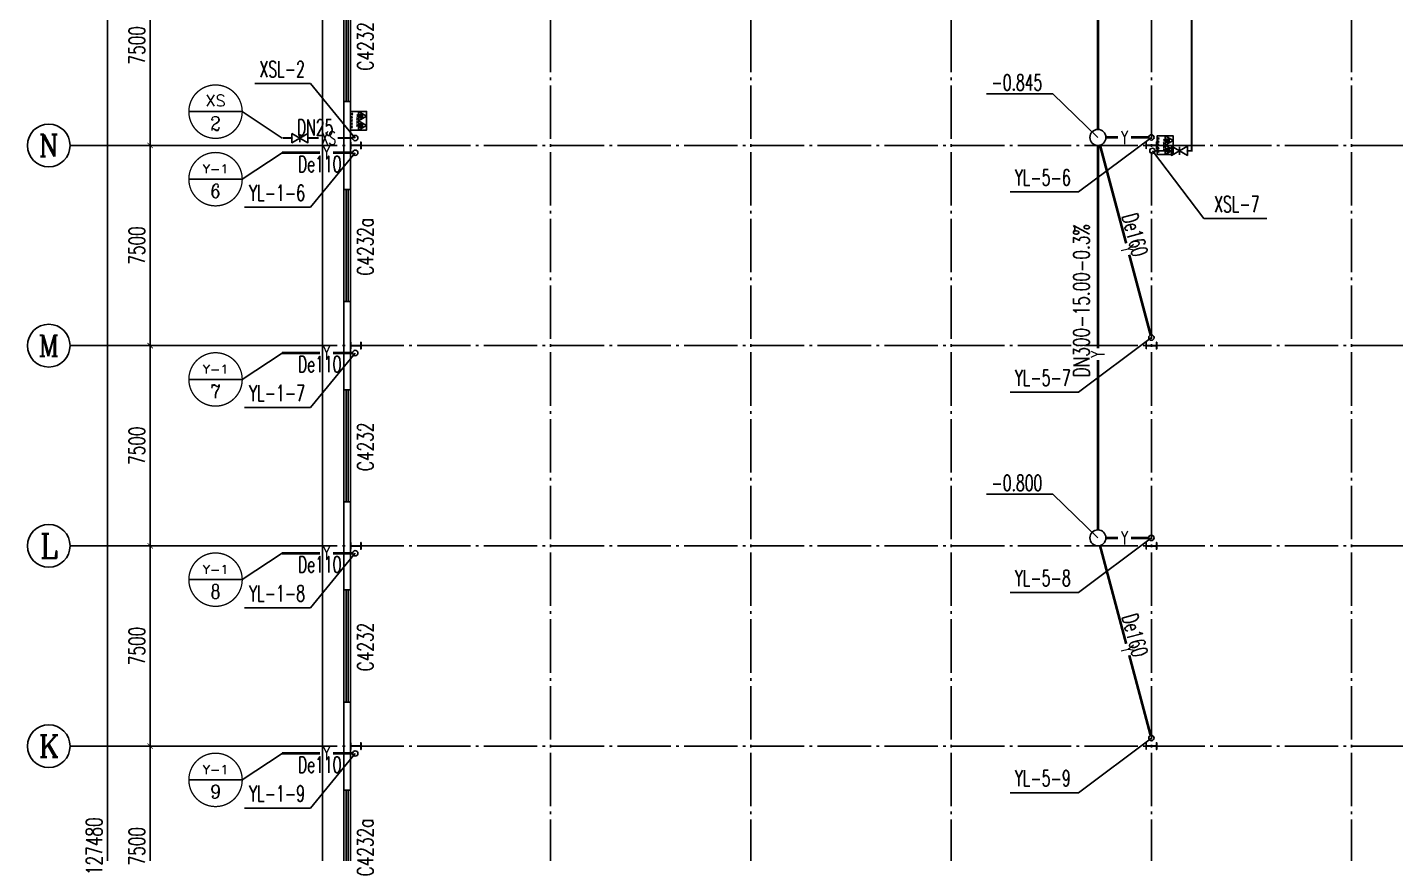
# Model space of a CAD drawing. Header units: millimetres. Extents: x 418304 to 847498, y 48187 to 111456.
# Drawn here: x 421484.4 to 421535.7, y 54710.5 to 54741.4 of the extents above; entities that cross this region are included whole.
import ezdxf
from ezdxf.enums import TextEntityAlignment as Align

# ---------------------------------------------------------------- set-up
doc = ezdxf.new("R2010")
doc.units = ezdxf.units.MM
doc.header["$LTSCALE"] = 1000
doc.linetypes.add('DOTE', pattern=[2.42, 2, -0.2, 0.02, -0.2])
for name, color, linetype in [('AXIS', 3, 'Continuous'), ('AXIS_TEXT', 7, 'Continuous'), ('COLUMN', 2, 'Continuous'), ('DIM_消防', 3, 'Continuous'), ('DIM_雨水', 3, 'Continuous'), ('DOTE', 8, 'DOTE'), ('EQUIP_消防', 7, 'Continuous'), ('PIPE-消防', 1, 'Continuous'), ('PIPE-雨水', 4, 'Continuous'), ('TEXT_消防', 7, 'Continuous'), ('TEXT_雨水', 7, 'Continuous'), ('TWT_LEAD', 3, 'Continuous'), ('TWT_TEXT', 7, 'Continuous'), ('VALVE_消防', 7, 'Continuous'), ('VPIPE-消防', 1, 'Continuous'), ('VPIPE-雨水', 4, 'Continuous'), ('WALL-PARAPET', 6, 'Continuous'), ('WELL_雨水', 4, 'Continuous'), ('WINDOW', 4, 'Continuous'), ('WINDOW_TEXT', 7, 'Continuous')]:
    doc.layers.add(name, color=color, linetype=linetype)
doc.styles.add('_TCH_AXIS', font='COMPLEX', dxfattribs={"bigfont": 'GBCBIG'})
doc.styles.add('_TCH_DIM', font='SIMPLEX', dxfattribs={"bigfont": 'GBCBIG'})
doc.styles.add('_TCH_DIM_T3', font='SIMPLEX', dxfattribs={"width": 0.705882, "bigfont": 'GBCBIG'})
doc.styles.add('_TCH_WINDOW', font='SIMPLEX', dxfattribs={"height": 3.5, "bigfont": 'GBCBIG'})
doc.styles.add('_TWT_CIRCLE', font='COMPLEX', dxfattribs={"width": 1.1, "height": 3, "bigfont": 'HZTXT'})
doc.styles.add('_TWT_PIPEDN', font='SIMPLEX', dxfattribs={"width": 0.8, "height": 3, "bigfont": 'HZTXT'})
doc.styles.add('_TWT_PIPETEXT', font='SIMPLEX', dxfattribs={"width": 0.8, "height": 3.5, "bigfont": 'HZTXT'})
doc.styles.add('_TWT_SERIAL', font='COMPLEX', dxfattribs={"width": 0.8, "height": 3, "bigfont": 'HZTXT'})
doc.styles.add('COMPLEX', font='COMPLEX')
doc.dimstyles.new('_TCH_ARCH&&200', dxfattribs={"dimtxt": 595, "dimasz": 200, "dimexe": 500, "dimexo": 600, "dimgap": 200, "dimtad": 1, "dimdec": 0, "dimzin": 0, "dimdsep": 46, "dimtxsty": '_TCH_DIM_T3', "dimblk": 'ARCHTICK', "dimcen": 0.09, "dimclrt": 7, "dimazin": 2, "dimtfac": 1, "dimtdec": 0, "dimtix": 1, "dimtmove": 2, "dimatfit": 3, "dimfxl": 0, "dimtolj": 1, "dimtzin": 0, "dimarcsym": 0})

# ---------------------------------------------------------------- blocks, each defined once
blk = doc.blocks.new('A$C797E1D2B')
at = {"layer": 'COLUMN'}
h = blk.add_hatch(color=256, dxfattribs=at)
h.paths.add_polyline_path([(125, 400), (250, 400), (250, 388), (130, 388), (130, 200), (125, 200)])
h.paths.add_polyline_path([(0, 400), (125, 400), (125, 200), (120, 200), (120, 388), (0, 388)])
h.paths.add_polyline_path([(0, 12), (120, 12), (120, 200), (125, 200), (125, 0), (0, 0)])
h.paths.add_polyline_path([(125, 200), (130, 200), (130, 12), (250, 12), (250, 0), (125, 0)])
blk.add_lwpolyline([(250, 0), (250, 12), (130, 12), (130, 388), (250, 388), (250, 400), (0, 400), (0, 388), (120, 388), (120, 12), (0, 12), (0, 0)], close=True, dxfattribs=at)
blk = doc.blocks.new('消防软管卷盘')
blk.add_lwpolyline([(4963954, 151899), (4963954, 150312), (4964641, 150312), (4964641, 151899)], close=True)
for points, const_width in [([(4964134, 151704), (4964482, 151704)], 1), ([(4964134, 151566), (4964482, 151566)], 1), ([(4964134, 151428), (4964482, 151428)], 1), ([(4964134, 151290), (4964482, 151290)], 1), ([(4964134, 151152), (4964482, 151152)], 1), ([(4964134, 151014), (4964482, 151014)], 0.1), ([(4964134, 150876), (4964482, 150876)], 1), ([(4964134, 150738), (4964482, 150738)], 1), ([(4964150, 150600), (4964499, 150600)], 1), ([(4964150, 150462), (4964499, 150462)], 1)]:
    blk.add_lwpolyline(points, dxfattribs=dict(const_width=const_width))
for centre, start, end in [((4964134, 151636), 90, 270), ((4964134, 151360), 90, 270), ((4964134, 151084), 90, 270), ((4964482, 151498), 270, 90), ((4964482, 151222), 270, 90), ((4964134, 150808), 90, 270), ((4964150, 150532), 90, 270), ((4964482, 150946), 270, 90), ((4964499, 150670), 270, 90)]:
    blk.add_arc(centre, 69, start, end)
blk = doc.blocks.new('$TwtSys$00000546')
h = blk.add_hatch()
h.set_pattern_fill('ANSI31', color=256, scale=200, style=0)
h.set_pattern_definition([(45, (-38543.802, -6670.83), (-17.67767, 17.67767), [])])
h.paths.add_polyline_path([(-65, 174), (65, 174), (65, 44), (-65, 44)])
for points in [[(0, 344), (-198, 0), (198, 0)], [(-65, 174), (65, 174), (65, 44), (-65, 44)]]:
    blk.add_lwpolyline(points, close=True)
blk = doc.blocks.new('92623')
blk.add_lwpolyline([(8910066, 83014), (8909273, 83014), (8909273, 82670), (8910066, 82670)], close=True)
at = {"xscale": -0.5, "yscale": 0.5, "zscale": 0.5, "rotation": 89.99999999998747}
blk.add_blockref('消防软管卷盘', (8985223, 2565334), dxfattribs=at)
at = {"layer": 'EQUIP_消防', "color": 8, "rotation": 180}
for p in [(8909471, 83014), (8909868, 83014)]:
    blk.add_blockref('$TwtSys$00000546', p, dxfattribs=at)
blk = doc.blocks.new('_AXISO')
blk.add_circle((0, 0), 0.5)
at = {"layer": 'AXIS_TEXT', "style": 'COMPLEX', "width": 1.041667}
blk.add_attdef('A', text='', height=0.56, dxfattribs=at).set_placement((-0.25, -0.28), (0.25, -0.28), align=Align.FIT)
blk = doc.blocks.new('_ArchTick')
at = {"color": 0, "linetype": 'ByBlock', "const_width": 0.15}
blk.add_lwpolyline([(-0.5, -0.5), (0.5, 0.5)], dxfattribs=at)
blk = doc.blocks.new('*D277')
at = {"layer": 'AXIS', "color": 0, "lineweight": -2}
for p, q in [((456878, 190694), (450378, 190694)), ((450878, 63214), (450878, 190694)), ((456878, 63214), (450378, 63214))]:
    blk.add_line(p, q, dxfattribs=at)
at = {"layer": 'Defpoints', "color": 0}
for p in [(450878, 190694), (457478, 190694), (457478, 63214)]:
    blk.add_point(p, dxfattribs=at)
at = {"layer": 'AXIS', "color": 0, "lineweight": -2, "xscale": 200, "yscale": 200, "zscale": 200}
for p, rotation in [((450878, 190694), 90), ((450878, 63214), 270)]:
    blk.add_blockref('_ArchTick', p, dxfattribs=dict(at, rotation=rotation))
at = {"layer": 'AXIS', "color": 7, "insert": (450381, 126954), "char_height": 595, "attachment_point": 5, "rotation": 90, "style": '_TCH_DIM_T3'}
blk.add_mtext('\\A1;127480', dxfattribs=at)
blk = doc.blocks.new('*D288')
at = {"layer": 'AXIS', "color": 0, "lineweight": -2}
for p, q in [((456878, 130704), (451978, 130704)), ((452478, 123204), (452478, 130704)), ((456878, 123204), (451978, 123204))]:
    blk.add_line(p, q, dxfattribs=at)
at = {"layer": 'Defpoints', "color": 0}
for p in [(452478, 130704), (457478, 130704), (457478, 123204)]:
    blk.add_point(p, dxfattribs=at)
at = {"layer": 'AXIS', "color": 0, "lineweight": -2, "xscale": 200, "yscale": 200, "zscale": 200}
for p, rotation in [((452478, 130704), 90), ((452478, 123204), 270)]:
    blk.add_blockref('_ArchTick', p, dxfattribs=dict(at, rotation=rotation))
at = {"layer": 'AXIS', "color": 7, "insert": (451981, 126954), "char_height": 595, "attachment_point": 5, "rotation": 90, "style": '_TCH_DIM_T3'}
blk.add_mtext('\\A1;7500', dxfattribs=at)
blk = doc.blocks.new('*D289')
at = {"layer": 'AXIS', "color": 0, "lineweight": -2}
for p, q in [((456878, 138204), (451978, 138204)), ((452478, 130704), (452478, 138204)), ((456878, 130704), (451978, 130704))]:
    blk.add_line(p, q, dxfattribs=at)
at = {"layer": 'Defpoints', "color": 0}
for p in [(452478, 138204), (457478, 138204), (457478, 130704)]:
    blk.add_point(p, dxfattribs=at)
at = {"layer": 'AXIS', "color": 0, "lineweight": -2, "xscale": 200, "yscale": 200, "zscale": 200}
for p, rotation in [((452478, 138204), 90), ((452478, 130704), 270)]:
    blk.add_blockref('_ArchTick', p, dxfattribs=dict(at, rotation=rotation))
at = {"layer": 'AXIS', "color": 7, "insert": (451981, 134454), "char_height": 595, "attachment_point": 5, "rotation": 90, "style": '_TCH_DIM_T3'}
blk.add_mtext('\\A1;7500', dxfattribs=at)
blk = doc.blocks.new('*D290')
at = {"layer": 'AXIS', "color": 0, "lineweight": -2}
for p, q in [((456878, 145704), (451978, 145704)), ((452478, 138204), (452478, 145704)), ((456878, 138204), (451978, 138204))]:
    blk.add_line(p, q, dxfattribs=at)
at = {"layer": 'Defpoints', "color": 0}
for p in [(452478, 145704), (457478, 145704), (457478, 138204)]:
    blk.add_point(p, dxfattribs=at)
at = {"layer": 'AXIS', "color": 0, "lineweight": -2, "xscale": 200, "yscale": 200, "zscale": 200}
for p, rotation in [((452478, 145704), 90), ((452478, 138204), 270)]:
    blk.add_blockref('_ArchTick', p, dxfattribs=dict(at, rotation=rotation))
at = {"layer": 'AXIS', "color": 7, "insert": (451981, 141954), "char_height": 595, "attachment_point": 5, "rotation": 90, "style": '_TCH_DIM_T3'}
blk.add_mtext('\\A1;7500', dxfattribs=at)
blk = doc.blocks.new('*D291')
at = {"layer": 'AXIS', "color": 0, "lineweight": -2}
for p, q in [((456878, 153204), (451978, 153204)), ((452478, 145704), (452478, 153204)), ((456878, 145704), (451978, 145704))]:
    blk.add_line(p, q, dxfattribs=at)
at = {"layer": 'Defpoints', "color": 0}
for p in [(452478, 153204), (457478, 153204), (457478, 145704)]:
    blk.add_point(p, dxfattribs=at)
at = {"layer": 'AXIS', "color": 0, "lineweight": -2, "xscale": 200, "yscale": 200, "zscale": 200}
for p, rotation in [((452478, 153204), 90), ((452478, 145704), 270)]:
    blk.add_blockref('_ArchTick', p, dxfattribs=dict(at, rotation=rotation))
at = {"layer": 'AXIS', "color": 7, "insert": (451981, 149454), "char_height": 595, "attachment_point": 5, "rotation": 90, "style": '_TCH_DIM_T3'}
blk.add_mtext('\\A1;7500', dxfattribs=at)
blk = doc.blocks.new('*D292')
at = {"layer": 'AXIS', "color": 0, "lineweight": -2}
for p, q in [((456878, 160704), (451978, 160704)), ((452478, 153204), (452478, 160704)), ((456878, 153204), (451978, 153204))]:
    blk.add_line(p, q, dxfattribs=at)
at = {"layer": 'Defpoints', "color": 0}
for p in [(452478, 160704), (457478, 160704), (457478, 153204)]:
    blk.add_point(p, dxfattribs=at)
at = {"layer": 'AXIS', "color": 0, "lineweight": -2, "xscale": 200, "yscale": 200, "zscale": 200}
for p, rotation in [((452478, 160704), 90), ((452478, 153204), 270)]:
    blk.add_blockref('_ArchTick', p, dxfattribs=dict(at, rotation=rotation))
at = {"layer": 'AXIS', "color": 7, "insert": (451981, 156954), "char_height": 595, "attachment_point": 5, "rotation": 90, "style": '_TCH_DIM_T3'}
blk.add_mtext('\\A1;7500', dxfattribs=at)
blk = doc.blocks.new('$TCHSYS$WIN2D')
for p, q in [((-0.5, 0.5), (0.5, 0.5)), ((-0.5, 0.5), (-0.5, -0.5)), ((0.5, 0.5), (0.5, -0.5)), ((0.5, 0.167), (-0.5, 0.167)), ((0.5, -0.167), (-0.5, -0.167)), ((-0.5, -0.5), (0.5, -0.5))]:
    blk.add_line(p, q)
blk = doc.blocks.new('$TwtSys$00000187')
blk.add_circle((0, 0, 0), 0.5)
blk = doc.blocks.new('$VALVE$00000296')
for points in [[(-125, 72), (-125, -72), (125, 72), (125, -72), (-125, 72)], [(0, 60), (0, -64)]]:
    blk.add_lwpolyline(points)
for p in [(-125, 0), (125, 0)]:
    blk.add_point(p)
blk = doc.blocks.new('234255')
at = {"layer": 'PIPE-消防', "linetype": 'Continuous'}
for points in [[(491491.3, 153000.9), (491491.3, 152965.9), (491526.3, 152965.9)], [(491491.3, 153000.9), (491526.3, 153000.9), (491526.3, 152965.9)]]:
    blk.add_hatch(color=256, dxfattribs=at).paths.add_polyline_path(points)
at = {"color": 8, "ltscale": 0.5}
blk.add_lwpolyline([(458938.1, 160703.9), (458938.1, 93203.9)], dxfattribs=at)
at = {"layer": 'AXIS'}
for p, q in [((457478.1, 153203.9), (449478.1, 153203.9)), ((457478.1, 145703.9), (449478.1, 145703.9)), ((457478.1, 138203.9), (449478.1, 138203.9)), ((457478.1, 130703.9), (449478.1, 130703.9))]:
    blk.add_line(p, q, dxfattribs=at)
at = {"layer": 'DIM_消防'}
for p, q in [((458478.8, 155522.8, 3000), (456396.9, 155522.8, 3000)), ((460161.3, 153479.1), (458478.8, 155522.8, 3000)), ((455926.4, 154468.6), (453926.4, 154468.6)), ((457421, 153479.1), (455926.4, 154468.6)), ((457421, 152928.7), (455926.4, 151939.2)), ((490019, 153000.9), (491943.3, 150466.1)), ((455926.4, 151939.2), (453926.4, 151939.2)), ((491943.3, 150466.1), (494306.5, 150466.1)), ((457421, 145428.7), (455926.4, 144439.2)), ((455926.4, 144439.2), (453926.4, 144439.2)), ((457421, 137928.7), (455926.4, 136939.2)), ((455926.4, 136939.2), (453926.4, 136939.2)), ((457421, 130428.7), (455926.4, 129439.2)), ((455926.4, 129439.2), (453926.4, 129439.2))]:
    blk.add_line(p, q, dxfattribs=at)
at = {"layer": 'DIM_消防', "const_width": 50}
for points in [[(455926.4, 154468.6, 1), (453926.4, 154468.6, 1)], [(455926.4, 151939.2, 1), (453926.4, 151939.2, 1)], [(455926.4, 144439.2, 1), (453926.4, 144439.2, 1)], [(455926.4, 136939.2, 1), (453926.4, 136939.2, 1)], [(455926.4, 129439.2, 1), (453926.4, 129439.2, 1)]]:
    blk.add_lwpolyline(points, format="xyb", close=True, dxfattribs=at)
at = {"layer": 'DIM_雨水'}
for p, q in [((489978.1, 153503.9, 3000), (487247.7, 151460.2)), ((460161.3, 152928.7), (458478.8, 150885)), ((487247.7, 151460.2), (484687.6, 151460.2)), ((458478.8, 150885), (456008.5, 150885)), ((489978.1, 146003.9, 3000), (487247.7, 143960.2)), ((460161.3, 145428.7), (458478.8, 143385)), ((487247.7, 143960.2), (484687.6, 143960.2)), ((458478.8, 143385), (456008.5, 143385)), ((489978.1, 138503.9, 3000), (487247.7, 136460.2)), ((460161.3, 137928.7), (458478.8, 135885)), ((487247.7, 136460.2), (484687.6, 136460.2)), ((458478.8, 135885), (456008.5, 135885)), ((489978.1, 131003.9, 3000), (487247.7, 128960.2)), ((460161.3, 130428.7), (458478.8, 128385)), ((487247.7, 128960.2), (484687.6, 128960.2)), ((458478.8, 128385), (456008.5, 128385))]:
    blk.add_line(p, q, dxfattribs=at)
at = {"layer": 'DOTE'}
for p, q in [((459978.1, 60953.9), (459978.1, 192953.9)), ((467478.1, 60953.9), (467478.1, 192953.9)), ((474978.1, 60953.9), (474978.1, 192953.9)), ((482478.1, 60953.9), (482478.1, 192953.9)), ((489978.1, 60953.9), (489978.1, 192953.9)), ((497478.1, 60953.9), (497478.1, 192953.9)), ((457478.1, 153203.9), (552478.1, 153203.9)), ((457478.1, 145703.9), (552478.1, 145703.9)), ((457478.1, 138203.9), (552478.1, 138203.9)), ((457478.1, 130703.9), (552478.1, 130703.9))]:
    blk.add_line(p, q, dxfattribs=at)
at = {"layer": 'PIPE-消防', "linetype": 'Continuous', "const_width": 70}
for points in [[(491491.3, 153000.9), (491491.3, 169147)], [(457789.4, 153479.1), (457437.7, 153479.1)], [(458784.2, 153479.1), (458389.4, 153479.1)], [(460061.3, 153479.1), (459502.3, 153479.1)], [(490119, 153000.9), (490728.4, 153000.9)], [(491328.4, 153000.9), (491491.3, 153000.9)]]:
    blk.add_lwpolyline(points, dxfattribs=at)
at = {"layer": 'PIPE-雨水', "linetype": 'Continuous', "const_width": 100}
for points in [[(487978.1, 153803.9), (487978.1, 159962)], [(487978.1, 145606.2), (487978.1, 153203.9)], [(488055.4, 153214), (489036, 149536.7)], [(458839.4, 152928.7), (457421, 152928.7)], [(460061.3, 152928.7), (459328.9, 152928.7)], [(489150.4, 149107.9), (489952.3, 146100.5)], [(458839.4, 145428.7), (457421, 145428.7)], [(460061.3, 145428.7), (459328.9, 145428.7)], [(487978.1, 138803.9), (487978.1, 145162.4)], [(458839.4, 137928.7), (457421, 137928.7)], [(460061.3, 137928.7), (459328.9, 137928.7)], [(488055.4, 138214), (489036, 134536.7)], [(489150.4, 134107.9), (489952.3, 131100.5)], [(458839.4, 130428.7), (457421, 130428.7)], [(460061.3, 130428.7), (459328.9, 130428.7)]]:
    blk.add_lwpolyline(points, dxfattribs=at)
at = {"layer": 'PIPE-雨水', "linetype": 'Continuous', "ltscale": 2, "const_width": 100}
for points in [[(488725.8, 153503.9), (488278.1, 153503.9)], [(489878.1, 153503.9), (489215.3, 153503.9)], [(488725.8, 138503.9), (488278.1, 138503.9)], [(489878.1, 138503.9), (489215.3, 138503.9)]]:
    blk.add_lwpolyline(points, dxfattribs=at)
at = {"layer": 'TWT_LEAD'}
for p, q in [((486286.5, 155142.5), (483804.6, 155142.5)), ((487978.1, 153503.9), (486286.5, 155142.5)), ((486286.5, 140142.5), (483804.6, 140142.5)), ((487978.1, 138503.9), (486286.5, 140142.5))]:
    blk.add_line(p, q, dxfattribs=at)
at = {"layer": 'VPIPE-消防', "linetype": 'Continuous'}
for centre in [(460161.3, 153479.1), (490019, 153000.9)]:
    blk.add_circle(centre, 100, dxfattribs=at)
at = {"layer": 'VPIPE-雨水', "linetype": 'Continuous'}
for centre in [(489978.1, 153503.9), (460161.3, 152928.7), (489978.1, 146003.9), (460161.3, 145428.7), (489978.1, 138503.9), (460161.3, 137928.7), (489978.1, 131003.9), (460161.3, 130428.7)]:
    blk.add_circle(centre, 100, dxfattribs=at)
at = {"layer": 'WALL-PARAPET'}
for p, q in [((459738.1, 154853.9), (459738.1, 151553.9)), ((459978.1, 154853.9), (459738.1, 154853.9)), ((459978.1, 151553.9), (459978.1, 154853.9)), ((459738.1, 151553.9), (459978.1, 151553.9)), ((459738.1, 147353.9), (459738.1, 144053.9)), ((459978.1, 147353.9), (459738.1, 147353.9)), ((459978.1, 144053.9), (459978.1, 147353.9)), ((459738.1, 144053.9), (459978.1, 144053.9)), ((459738.1, 139853.9), (459738.1, 136553.9)), ((459978.1, 139853.9), (459738.1, 139853.9)), ((459978.1, 136553.9), (459978.1, 139853.9)), ((459738.1, 136553.9), (459978.1, 136553.9)), ((459738.1, 132353.9), (459738.1, 129053.9)), ((459978.1, 132353.9), (459738.1, 132353.9)), ((459978.1, 129053.9), (459978.1, 132353.9)), ((459738.1, 129053.9), (459978.1, 129053.9))]:
    blk.add_line(p, q, dxfattribs=at)
at = {"xscale": 0.882, "yscale": 0.882, "zscale": 0.882, "rotation": 90}
for p in [(533499.1, -7704203.3), (563711.2, -7705119.4)]:
    blk.add_blockref('92623', p, dxfattribs=at)
at = {"rotation": 270}
for p in [(459978.1, 153328.9), (489778.1, 153328.9), (459978.1, 145828.9), (489778.1, 145828.9), (459978.1, 138328.9), (489778.1, 138328.9), (459978.1, 130828.9), (489778.1, 130828.9)]:
    blk.add_blockref('A$C797E1D2B', p, dxfattribs=at)
at = {"layer": 'AXIS'}
ref = blk.add_blockref('_AXISO', (448678.1, 153203.9), dxfattribs=dict(at, xscale=1600, yscale=1600, zscale=1600))
ref.add_attrib('A', 'N', dxfattribs={"layer": 'AXIS_TEXT', "height": 830.5, "style": '_TCH_AXIS'}).set_placement((448302.4, 152788.6), (449053.8, 152788.6), align=Align.FIT)
ref = blk.add_blockref('_AXISO', (448678.1, 145703.9), dxfattribs=dict(at, xscale=1600, yscale=1600, zscale=1600))
ref.add_attrib('A', 'M', dxfattribs={"layer": 'AXIS_TEXT', "height": 792, "style": '_TCH_AXIS'}).set_placement((448282.1, 145307.9), (449074.1, 145307.9), align=Align.FIT)
ref = blk.add_blockref('_AXISO', (448678.1, 138203.9), dxfattribs=dict(at, xscale=1600, yscale=1600, zscale=1600))
ref.add_attrib('A', 'L', dxfattribs={"layer": 'AXIS_TEXT', "height": 911.4, "style": '_TCH_AXIS'}).set_placement((448352.6, 137748.2), (449003.6, 137748.2), align=Align.FIT)
ref = blk.add_blockref('_AXISO', (448678.1, 130703.9), dxfattribs=dict(at, xscale=1600, yscale=1600, zscale=1600))
ref.add_attrib('A', 'K', dxfattribs={"layer": 'AXIS_TEXT', "height": 830.5, "style": '_TCH_AXIS'}).set_placement((448302.4, 130288.6), (449053.8, 130288.6), align=Align.FIT)
at = {"layer": 'VALVE_消防', "xscale": -2.4, "yscale": -2.4, "zscale": 2.4, "rotation": 180}
blk.add_blockref('$VALVE$00000296', (458089.4, 153479.1), dxfattribs=at)
at = {"layer": 'VALVE_消防', "xscale": 2.4, "yscale": 2.4, "zscale": 2.4}
blk.add_blockref('$VALVE$00000296', (491028.4, 153000.9), dxfattribs=at)
at = {"layer": 'WELL_雨水', "xscale": 600, "yscale": 600, "zscale": 600, "rotation": 270}
for p in [(487978.1, 153503.9), (487978.1, 138503.9)]:
    blk.add_blockref('$TwtSys$00000187', p, dxfattribs=at)
at = {"layer": 'WINDOW'}
ref = blk.add_blockref('$TCHSYS$WIN2D', (459858.1, 156953.9), dxfattribs=dict(at, xscale=4200, yscale=-240, zscale=4200, rotation=270))
ref.add_attrib('A', 'C4232', (460835.4, 156003.9), dxfattribs={"layer": 'WINDOW_TEXT', "height": 595, "rotation": 90, "style": '_TCH_WINDOW', "width": 0.705882})
ref = blk.add_blockref('$TCHSYS$WIN2D', (459858.1, 149453.9), dxfattribs=dict(at, xscale=4200, yscale=-240, zscale=4200, rotation=270))
ref.add_attrib('A', 'C4232a', (460835.4, 148323.9), dxfattribs={"layer": 'WINDOW_TEXT', "height": 595, "rotation": 90, "style": '_TCH_WINDOW', "width": 0.705882})
ref = blk.add_blockref('$TCHSYS$WIN2D', (459858.1, 141953.9), dxfattribs=dict(at, xscale=4200, yscale=-240, zscale=4200, rotation=270))
ref.add_attrib('A', 'C4232', (460835.4, 141003.9), dxfattribs={"layer": 'WINDOW_TEXT', "height": 595, "rotation": 90, "style": '_TCH_WINDOW', "width": 0.705882})
ref = blk.add_blockref('$TCHSYS$WIN2D', (459858.1, 134453.9), dxfattribs=dict(at, xscale=4200, yscale=-240, zscale=4200, rotation=270))
ref.add_attrib('A', 'C4232', (460835.4, 133503.9), dxfattribs={"layer": 'WINDOW_TEXT', "height": 595, "rotation": 90, "style": '_TCH_WINDOW', "width": 0.705882})
ref = blk.add_blockref('$TCHSYS$WIN2D', (459858.1, 126953.9), dxfattribs=dict(at, xscale=4200, yscale=-240, zscale=4200, rotation=270))
ref.add_attrib('A', 'C4232a', (460835.4, 125823.9), dxfattribs={"layer": 'WINDOW_TEXT', "height": 595, "rotation": 90, "style": '_TCH_WINDOW', "width": 0.705882})
at = {"layer": 'DIM_消防', "color": 7, "style": '_TWT_CIRCLE'}
for s, height, p, p2 in [('XS', 423.95, (454548.9, 154669.4), (455304, 154669.4)), ('2', 517.5, (454736.7, 153765.3), (455116.2, 153765.3)), ('Y-1', 327.27, (454446.4, 152159.2), (455406.4, 152159.2)), ('6', 517.5, (454736.7, 151236), (455116.2, 151236)), ('Y-1', 327.27, (454446.4, 144659.2), (455406.4, 144659.2)), ('7', 517.5, (454736.7, 143736), (455116.2, 143736)), ('Y-1', 327.27, (454446.4, 137159.2), (455406.4, 137159.2)), ('8', 517.5, (454736.7, 136236), (455116.2, 136236)), ('Y-1', 327.27, (454446.4, 129659.2), (455406.4, 129659.2)), ('9', 517.5, (454736.7, 128736), (455116.2, 128736))]:
    blk.add_text(s, height=height, dxfattribs=at).set_placement(p, p2, align=Align.FIT)
at = {"layer": 'TEXT_消防', "linetype": 'Continuous', "style": '_TWT_PIPEDN', "width": 0.64}
blk.add_text('DN25', height=600, dxfattribs=at).set_placement((457974.7, 153579.1))
at = {"layer": 'TEXT_消防', "style": '_TWT_PIPETEXT', "width": 0.64}
blk.add_text('XS', height=500, dxfattribs=at).set_placement((458884.2, 153229.1))
at = {"layer": 'TEXT_雨水', "style": '_TWT_PIPETEXT', "width": 0.64}
for p in [(488848.6, 153253.9), (458962.2, 152678.7), (458962.2, 145178.7), (488848.6, 138253.9), (458962.2, 137678.7), (458962.2, 130178.7)]:
    blk.add_text('Y', height=500, dxfattribs=at).set_placement(p)
at = {"layer": 'TEXT_雨水', "linetype": 'Continuous', "style": '_TWT_PIPEDN', "width": 0.64}
for p in [(458014, 152207.7), (458014, 144707.7), (458014, 137207.7), (458014, 129707.7)]:
    blk.add_text('De110', height=600, dxfattribs=at).set_placement(p)
for p in [(488865.1, 150565.9), (488865.1, 135565.9)]:
    blk.add_text('De160', height=600, rotation=284.93142, dxfattribs=at).set_placement(p)
at = {"layer": 'TEXT_雨水', "style": '_TWT_PIPETEXT', "width": 0.64}
for rotation, p in [(284.93142, (488820.2, 149375.7)), (90, (488228.1, 145262.4)), (284.93142, (488820.2, 134375.7))]:
    blk.add_text('Y', height=500, rotation=rotation, dxfattribs=at).set_placement(p)
at = {"layer": 'TWT_TEXT', "style": '_TWT_SERIAL', "width": 0.64}
for s, p in [('XSL-2', (456576.9, 155762.8, 3000)), ('-0.845', (483984.6, 155262.5)), ('YL-5-6', (484867.6, 151700.2)), ('YL-1-6', (456188.5, 151125)), ('XSL-7', (492334.5, 150706.1)), ('YL-5-7', (484867.6, 144200.2)), ('YL-1-7', (456188.5, 143625)), ('-0.800', (483984.6, 140262.5)), ('YL-5-8', (484867.6, 136700.2)), ('YL-1-8', (456188.5, 136125)), ('YL-5-9', (484867.6, 129200.2)), ('YL-1-9', (456188.5, 128625))]:
    blk.add_text(s, height=600, dxfattribs=at).set_placement(p)
at = {"layer": 'TWT_TEXT', "style": '_TCH_DIM', "width": 0.705882}
blk.add_text('DN300-15.00-0.3%', height=595, rotation=90, dxfattribs=at).set_placement((487656.2, 144515.8))
at = {"layer": 'AXIS'}
for p1, p2, distance, text, picture, middle in [((457478.1, 63213.9), (457478.1, 190693.9), 6600, '127480', '*D277', (450380.6, 126953.9)), ((457478.1, 153203.9), (457478.1, 160703.9), 5000, '7500', '*D292', (451980.6, 156953.9)), ((457478.1, 145703.9), (457478.1, 153203.9), 5000, '7500', '*D291', (451980.6, 149453.9)), ((457478.1, 138203.9), (457478.1, 145703.9), 5000, '7500', '*D290', (451980.6, 141953.9)), ((457478.1, 130703.9), (457478.1, 138203.9), 5000, '7500', '*D289', (451980.6, 134453.9)), ((457478.1, 123203.9), (457478.1, 130703.9), 5000, '7500', '*D288', (451980.6, 126953.9))]:
    dim = blk.add_aligned_dim(p1=p1, p2=p2, distance=distance, text=text, dimstyle='_TCH_ARCH&&200', dxfattribs=at)
    dim.commit()
    dim.dimension.update_dxf_attribs({"geometry": picture, "text_midpoint": middle})

msp = doc.modelspace()

# ---------------------------------------------------------------- block references
at = {"xscale": 0.001, "yscale": 0.001, "zscale": 0.001}
msp.add_blockref('234255', (421036.532, 54583.777), dxfattribs=at)

doc.saveas('drawing.dxf')
